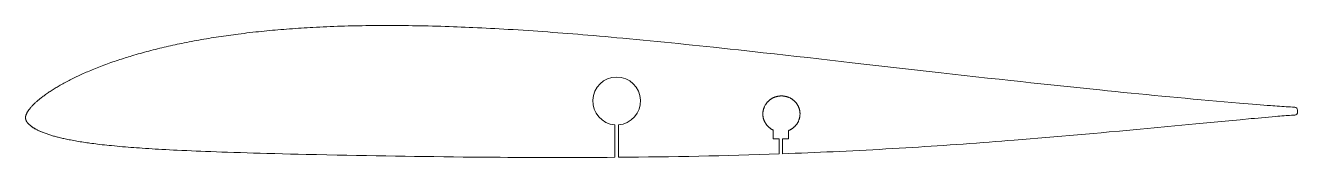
# Model space of a CAD drawing. Header units: millimetres. Extents: x -2 to 432, y 144 to 189.
import ezdxf

# ---------------------------------------------------------------- set-up
doc = ezdxf.new("R2010")
doc.units = ezdxf.units.MM
doc.layers.add('Geometries', color=7, linetype='Continuous')

msp = doc.modelspace()

# ---------------------------------------------------------------- linework, layer by layer
at = {"layer": 'Geometries', "linetype": 'Continuous', "lineweight": 13}
for p, q in [((432, 159.81), (431.99, 160.16)), ((432, 159.47), (432, 159.81)), ((199.09, 144.07), (199.09, 155.14)), ((200.29, 155.14), (200.29, 144.08)), ((253.13, 153.35), (253.13, 150.36)), ((258.31, 150.36), (258.31, 153.19)), ((253.13, 150.36), (255.12, 150.36)), ((255.12, 145.24), (255.12, 150.36)), ((256.32, 150.36), (256.32, 145.28)), ((256.32, 150.36), (258.31, 150.36))]:
    msp.add_line(p, q, dxfattribs=at)
at = {"layer": 'Geometries', "linetype": 'Continuous', "lineweight": 13, "flags": 128}
for points in [[(-2, 157.54), (-2, 157.61), (-2, 157.67), (-1.99, 157.73), (-1.99, 157.79), (-1.98, 157.86), (-1.97, 157.92), (-1.95, 157.99), (-1.93, 158.06), (-1.92, 158.14), (-1.89, 158.21), (-1.86, 158.31), (-1.83, 158.41), (-1.79, 158.51), (-1.76, 158.62), (-1.72, 158.71), (-1.67, 158.83), (-1.63, 158.93), (-1.58, 159.04), (-1.52, 159.15), (-1.47, 159.26), (-1.41, 159.36), (-1.36, 159.46), (-1.29, 159.57), (-1.22, 159.68), (-1.15, 159.8), (-1.07, 159.91), (-0.99, 160.02), (-0.91, 160.13), (-0.83, 160.24), (-0.75, 160.35), (-0.63, 160.49), (-0.51, 160.64), (-0.4, 160.78), (-0.28, 160.93), (-0.14, 161.09), (0, 161.25), (0.14, 161.41), (0.28, 161.57), (0.43, 161.73), (0.57, 161.88), (0.72, 162.03), (0.87, 162.18), (1.03, 162.34), (1.19, 162.49), (1.35, 162.65), (1.52, 162.8), (1.68, 162.95), (1.85, 163.09), (2.09, 163.3), (2.32, 163.5), (2.56, 163.7), (2.8, 163.89), (3.04, 164.09), (3.28, 164.28), (3.53, 164.47), (3.8, 164.67), (4.07, 164.88), (4.34, 165.08), (4.62, 165.28), (4.9, 165.48), (5.21, 165.7), (5.52, 165.91), (5.83, 166.13), (6.15, 166.34), (6.46, 166.55), (6.78, 166.76), (7.1, 166.97), (7.42, 167.17), (7.76, 167.39), (8.1, 167.6), (8.45, 167.81), (8.79, 168.02), (9.14, 168.23), (9.49, 168.44), (9.9, 168.67), (10.32, 168.91), (10.73, 169.14), (11.15, 169.37), (11.58, 169.61), (12.01, 169.83), (12.44, 170.06), (12.87, 170.29), (13.3, 170.51), (13.74, 170.73), (14.17, 170.94), (14.61, 171.16), (15.05, 171.37), (15.48, 171.58), (15.92, 171.78), (16.37, 171.99), (16.81, 172.19), (17.25, 172.39), (17.74, 172.61), (18.23, 172.83), (18.72, 173.04), (19.21, 173.25), (19.7, 173.46), (20.26, 173.7), (20.82, 173.93), (21.38, 174.16), (21.95, 174.38), (22.51, 174.61), (23.08, 174.83), (23.64, 175.05), (24.21, 175.26), (24.8, 175.49), (25.4, 175.71), (26, 175.92), (26.6, 176.14), (27.19, 176.35), (27.79, 176.56), (28.39, 176.77), (29, 176.97), (29.6, 177.17), (30.2, 177.37), (30.81, 177.57), (31.41, 177.76), (31.98, 177.94), (32.56, 178.12), (33.13, 178.3), (33.7, 178.47), (34.27, 178.65), (35.01, 178.86), (35.74, 179.08), (36.47, 179.29), (37.2, 179.49), (37.94, 179.7), (38.66, 179.9), (39.39, 180.09), (40.11, 180.28), (40.83, 180.47), (41.57, 180.66), (42.32, 180.85), (43.06, 181.03), (43.8, 181.21), (44.54, 181.39), (45.29, 181.57), (46.03, 181.74), (46.79, 181.92), (47.54, 182.09), (48.3, 182.25), (49.06, 182.42), (49.82, 182.58), (50.58, 182.74), (51.34, 182.9), (52.18, 183.07), (53.01, 183.24), (53.85, 183.4), (54.69, 183.56), (55.53, 183.72), (56.37, 183.87), (57.21, 184.03), (58.05, 184.17), (58.89, 184.32), (59.74, 184.46), (60.56, 184.6), (61.39, 184.74), (62.22, 184.87), (63.05, 185), (63.89, 185.13), (64.74, 185.26), (65.58, 185.38), (66.43, 185.51), (67.27, 185.63), (68.1, 185.74), (68.93, 185.85), (69.77, 185.96), (70.6, 186.07), (71.59, 186.2), (72.58, 186.32), (73.57, 186.44), (74.56, 186.56), (75.56, 186.67), (76.55, 186.78), (77.5, 186.88), (78.44, 186.98), (79.39, 187.08), (80.34, 187.17), (81.29, 187.26), (82.24, 187.35), (83.19, 187.44), (84.14, 187.52), (85.13, 187.6), (86.13, 187.68), (87.12, 187.76), (88.12, 187.84), (89.12, 187.91), (90.11, 187.98), (91.11, 188.05), (92.1, 188.12), (93.1, 188.18), (94.1, 188.24), (95.09, 188.3), (96.09, 188.35), (97.27, 188.41), (98.44, 188.47), (99.62, 188.53), (100.79, 188.58), (102.01, 188.63), (103.23, 188.67), (104.44, 188.72), (105.66, 188.76), (106.88, 188.79), (108.07, 188.83), (109.27, 188.86), (110.46, 188.88), (111.66, 188.91), (112.88, 188.93), (114.1, 188.95), (115.32, 188.96), (116.54, 188.98), (117.76, 188.99), (118.98, 188.99), (120.2, 189), (121.42, 189), (122.64, 189), (123.86, 188.99), (125.08, 188.99), (126.3, 188.98), (127.52, 188.97), (128.74, 188.95), (130.08, 188.93), (131.42, 188.91), (132.77, 188.89), (134.11, 188.86), (135.45, 188.83), (136.87, 188.79), (138.29, 188.75), (139.72, 188.71), (141.14, 188.67), (142.56, 188.62), (143.99, 188.57), (145.33, 188.52), (146.67, 188.47), (148.01, 188.41), (149.35, 188.36), (150.69, 188.3), (152.19, 188.23), (153.68, 188.15), (155.18, 188.08), (156.68, 188), (158.17, 187.92), (159.67, 187.84), (161.16, 187.76), (162.66, 187.67), (164.36, 187.57), (166.07, 187.46), (167.77, 187.35), (169.48, 187.24), (171.18, 187.13), (172.85, 187.01), (174.53, 186.9), (176.2, 186.78), (177.87, 186.65), (179.58, 186.53), (181.29, 186.4), (183, 186.26), (184.7, 186.13), (186.41, 185.99), (188.11, 185.85), (189.82, 185.71), (191.81, 185.54), (193.8, 185.37), (195.79, 185.19), (197.78, 185.02), (199.77, 184.84), (201.76, 184.66), (204.1, 184.44), (206.44, 184.22), (208.79, 183.99), (211.13, 183.77), (213.55, 183.53), (215.98, 183.29), (218.4, 183.05), (220.82, 182.8), (223.25, 182.56), (225.62, 182.31), (228, 182.06), (230.38, 181.81), (232.76, 181.56), (235.59, 181.26), (238.42, 180.96), (241.25, 180.65), (244.08, 180.34), (246.91, 180.03), (249.74, 179.72), (253.53, 179.3), (257.32, 178.88), (261.11, 178.45), (264.9, 178.03), (268.69, 177.6), (272.48, 177.17), (276.26, 176.74), (280.05, 176.31), (285.1, 175.73), (290.15, 175.16), (295.21, 174.58), (300.26, 174.01), (305.31, 173.44), (310.36, 172.87), (314.33, 172.42), (318.3, 171.98), (322.27, 171.54), (326.24, 171.1), (330.21, 170.66), (334.18, 170.23), (337.58, 169.86), (340.97, 169.49), (344.37, 169.13), (347.77, 168.76), (351.17, 168.4), (354.5, 168.05), (357.84, 167.71), (361.18, 167.36), (364.52, 167.02), (367.19, 166.75), (369.86, 166.48), (372.53, 166.21), (375.2, 165.95), (377.87, 165.68), (380.49, 165.43), (383.12, 165.17), (385.74, 164.92), (388.37, 164.68), (391.04, 164.43), (393.71, 164.18), (396.39, 163.94), (399.06, 163.7), (401.73, 163.46), (404.36, 163.23), (406.99, 163), (409.61, 162.78), (412.24, 162.55), (415.18, 162.31), (418.12, 162.06), (419.28, 161.96), (420.44, 161.87), (421.59, 161.77), (422.75, 161.68), (423.52, 161.62), (424.29, 161.57), (425.06, 161.51), (425.83, 161.46), (426.61, 161.4), (427.38, 161.35), (428.1, 161.31), (428.83, 161.27), (429.56, 161.23), (430.29, 161.19), (431.02, 161.16)], [(253.13, 153.35), (253.02, 153.41), (252.91, 153.46), (252.8, 153.52), (252.69, 153.59), (252.57, 153.65), (252.46, 153.72), (252.35, 153.79), (252.25, 153.86), (252.15, 153.93), (252.05, 154), (251.95, 154.08), (251.85, 154.16), (251.75, 154.24), (251.65, 154.32), (251.56, 154.41), (251.46, 154.5), (251.37, 154.59), (251.27, 154.68), (251.18, 154.78), (251.1, 154.87), (251.01, 154.97), (250.93, 155.07), (250.85, 155.17), (250.77, 155.27), (250.7, 155.37), (250.64, 155.47), (250.57, 155.56), (250.5, 155.67), (250.44, 155.77), (250.38, 155.87), (250.32, 155.97), (250.26, 156.08), (250.21, 156.19), (250.16, 156.3), (250.1, 156.41), (250.05, 156.52), (250.01, 156.64), (249.96, 156.75), (249.92, 156.87), (249.88, 156.99), (249.84, 157.11), (249.8, 157.23), (249.77, 157.35), (249.74, 157.47), (249.71, 157.59), (249.69, 157.72), (249.66, 157.84), (249.64, 157.98), (249.62, 158.12), (249.61, 158.26), (249.59, 158.4), (249.59, 158.54), (249.58, 158.66), (249.58, 158.79), (249.58, 158.92), (249.58, 159.04), (249.59, 159.17), (249.59, 159.29), (249.6, 159.42), (249.62, 159.54), (249.63, 159.66), (249.65, 159.79), (249.67, 159.91), (249.7, 160.03), (249.72, 160.16), (249.75, 160.28), (249.78, 160.4), (249.82, 160.52), (249.85, 160.63), (249.89, 160.75), (249.93, 160.87), (249.97, 160.98), (250.02, 161.1), (250.06, 161.21), (250.11, 161.32), (250.17, 161.44), (250.23, 161.56), (250.29, 161.67), (250.35, 161.79), (250.42, 161.9), (250.49, 162.01), (250.56, 162.12), (250.63, 162.23), (250.7, 162.34), (250.78, 162.44), (250.85, 162.54), (250.93, 162.64), (251.01, 162.74), (251.1, 162.83), (251.19, 162.93), (251.27, 163.02), (251.36, 163.11), (251.45, 163.2), (251.54, 163.29), (251.64, 163.37), (251.73, 163.45), (251.82, 163.53), (251.92, 163.61), (252.01, 163.68), (252.11, 163.75), (252.22, 163.83), (252.33, 163.91), (252.45, 163.98), (252.56, 164.05), (252.67, 164.11), (252.78, 164.18), (252.89, 164.24), (253, 164.3), (253.12, 164.35), (253.24, 164.41), (253.36, 164.46), (253.47, 164.51), (253.59, 164.55), (253.71, 164.6), (253.83, 164.64), (253.95, 164.68), (254.07, 164.72), (254.2, 164.75), (254.32, 164.79), (254.45, 164.82), (254.58, 164.85), (254.71, 164.87), (254.85, 164.9), (254.98, 164.92), (255.1, 164.93), (255.23, 164.95), (255.37, 164.96), (255.5, 164.97), (255.62, 164.98), (255.74, 164.98), (255.86, 164.98), (255.99, 164.98), (256.11, 164.98), (256.23, 164.98), (256.35, 164.97), (256.48, 164.96), (256.6, 164.95), (256.72, 164.94), (256.85, 164.92), (256.98, 164.9), (257.1, 164.88), (257.23, 164.85), (257.35, 164.83), (257.48, 164.8), (257.6, 164.77), (257.73, 164.73), (257.85, 164.69), (257.98, 164.66), (258.1, 164.61), (258.22, 164.57), (258.34, 164.52), (258.48, 164.47), (258.61, 164.41), (258.74, 164.35), (258.87, 164.29), (258.99, 164.22), (259.11, 164.16), (259.22, 164.09), (259.33, 164.03), (259.44, 163.96), (259.55, 163.89), (259.65, 163.81), (259.76, 163.74), (259.86, 163.66), (259.96, 163.59), (260.06, 163.51), (260.15, 163.42), (260.25, 163.34), (260.34, 163.25), (260.43, 163.16), (260.52, 163.08), (260.61, 162.98), (260.7, 162.89), (260.78, 162.8), (260.86, 162.7), (260.94, 162.61), (261.01, 162.51), (261.09, 162.41), (261.16, 162.32), (261.23, 162.21), (261.31, 162.09), (261.38, 161.98), (261.44, 161.87), (261.51, 161.76), (261.57, 161.64), (261.63, 161.53), (261.69, 161.41), (261.74, 161.3), (261.79, 161.18), (261.84, 161.06), (261.88, 160.95), (261.92, 160.83), (261.97, 160.71), (262, 160.59), (262.04, 160.47), (262.07, 160.34), (262.1, 160.22), (262.13, 160.1), (262.15, 159.98), (262.17, 159.87), (262.19, 159.75), (262.21, 159.63), (262.22, 159.51), (262.24, 159.4), (262.24, 159.29), (262.25, 159.18), (262.26, 159.08), (262.26, 158.97), (262.26, 158.87)], [(-2, 157.54), (-1.99, 157.48), (-1.99, 157.41), (-1.98, 157.34), (-1.97, 157.28), (-1.96, 157.21), (-1.94, 157.13), (-1.91, 157.04), (-1.89, 156.96), (-1.86, 156.87), (-1.82, 156.78), (-1.79, 156.69), (-1.75, 156.6), (-1.72, 156.52), (-1.68, 156.43), (-1.63, 156.35), (-1.59, 156.26), (-1.54, 156.18), (-1.49, 156.1), (-1.44, 156.03), (-1.39, 155.95), (-1.34, 155.88), (-1.28, 155.8), (-1.22, 155.73), (-1.16, 155.66), (-1.09, 155.59), (-1.03, 155.53), (-0.96, 155.46), (-0.87, 155.37), (-0.78, 155.29), (-0.69, 155.2), (-0.57, 155.09), (-0.44, 154.98), (-0.32, 154.88), (-0.19, 154.77), (-0.07, 154.68), (0.05, 154.59), (0.17, 154.49), (0.3, 154.41), (0.42, 154.32), (0.55, 154.23), (0.68, 154.15), (0.82, 154.07), (0.97, 153.98), (1.11, 153.9), (1.26, 153.81), (1.41, 153.73), (1.59, 153.63), (1.78, 153.53), (1.97, 153.43), (2.16, 153.33), (2.36, 153.24), (2.55, 153.14), (2.74, 153.05), (2.93, 152.97), (3.11, 152.9), (3.29, 152.82), (3.48, 152.74), (3.66, 152.67), (3.85, 152.6), (4.14, 152.49), (4.44, 152.38), (4.73, 152.27), (5.05, 152.16), (5.37, 152.04), (5.68, 151.93), (6, 151.83), (6.32, 151.72), (6.64, 151.62), (6.96, 151.52), (7.28, 151.43), (7.61, 151.33), (7.93, 151.24), (8.25, 151.15), (8.57, 151.07), (8.89, 150.98), (9.2, 150.9), (9.59, 150.8), (9.98, 150.71), (10.37, 150.62), (10.76, 150.53), (11.15, 150.44), (11.54, 150.35), (12, 150.26), (12.46, 150.16), (12.92, 150.07), (13.38, 149.98), (13.93, 149.87), (14.48, 149.77), (15.03, 149.67), (15.58, 149.57), (16.13, 149.48), (16.69, 149.39), (17.24, 149.3), (17.79, 149.22), (18.35, 149.14), (18.9, 149.06), (19.46, 148.98), (20.01, 148.9), (20.66, 148.81), (21.32, 148.73), (21.97, 148.65), (22.63, 148.57), (23.42, 148.47), (24.22, 148.38), (25.01, 148.29), (25.8, 148.21), (26.6, 148.13), (27.39, 148.05), (28.33, 147.95), (29.26, 147.87), (30.2, 147.78), (31.14, 147.7), (32.09, 147.62), (33.05, 147.54), (34.01, 147.46), (34.96, 147.39), (35.92, 147.32), (36.88, 147.25), (37.84, 147.18), (38.95, 147.11), (40.07, 147.04), (41.19, 146.97), (42.31, 146.9), (43.43, 146.83), (44.54, 146.77), (45.86, 146.7), (47.18, 146.63), (48.5, 146.56), (49.82, 146.5), (51.41, 146.42), (53.01, 146.35), (54.6, 146.28), (56.2, 146.21), (57.79, 146.14), (59.39, 146.08), (61.27, 146.01), (63.15, 145.94), (65.03, 145.88), (66.91, 145.81), (69.14, 145.74), (71.38, 145.67), (73.62, 145.6), (75.86, 145.53), (78.1, 145.47), (80.34, 145.41), (83.03, 145.33), (85.71, 145.26), (88.4, 145.2), (91.09, 145.13), (93.77, 145.07), (97.29, 144.99), (100.81, 144.92), (104.33, 144.84), (107.66, 144.78), (110.99, 144.72), (114.31, 144.65), (117.64, 144.6), (120.97, 144.54), (124.24, 144.49), (127.51, 144.44), (130.78, 144.39), (134.05, 144.34), (137.38, 144.3), (140.72, 144.26), (144.05, 144.22), (147.39, 144.18), (150.72, 144.15), (154.06, 144.12), (157.4, 144.09), (160.01, 144.07), (162.63, 144.06), (165.24, 144.04), (167.86, 144.03), (170.47, 144.02), (173.04, 144.01), (175.61, 144.01), (178.18, 144), (180.75, 144), (183.37, 144), (185.99, 144.01), (188.61, 144.01), (191.23, 144.02), (193.85, 144.03), (196.47, 144.05), (199.09, 144.07)], [(256.32, 145.28), (258.47, 145.36), (260.62, 145.44), (262.78, 145.53), (264.93, 145.62), (267.08, 145.71), (269.23, 145.8), (271.38, 145.89), (273.54, 145.99), (275.79, 146.1), (278.05, 146.21), (280.3, 146.32), (282.55, 146.43), (284.81, 146.55), (287.06, 146.67), (289.31, 146.79), (291.57, 146.92), (293.82, 147.05), (296.07, 147.18), (298.33, 147.31), (300.58, 147.45), (302.7, 147.58), (304.83, 147.72), (306.95, 147.86), (309.07, 147.99), (311.2, 148.14), (313.45, 148.29), (315.7, 148.45), (317.95, 148.6), (320.2, 148.77), (322.45, 148.93), (324.7, 149.1), (326.83, 149.26), (328.95, 149.42), (331.07, 149.58), (333.19, 149.75), (335.31, 149.92), (338.02, 150.13), (340.72, 150.35), (343.43, 150.58), (346.13, 150.81), (348.84, 151.03), (351.54, 151.27), (354.24, 151.5), (356.94, 151.74), (359.64, 151.98), (362.34, 152.22), (365.03, 152.46), (367.73, 152.71), (371.26, 153.04), (374.79, 153.36), (378.33, 153.69), (383.05, 154.14), (387.78, 154.59), (392.51, 155.03), (397.24, 155.48), (401.02, 155.83), (404.81, 156.19), (408.59, 156.54), (412.37, 156.89), (416.16, 157.25), (417.35, 157.35), (418.54, 157.46), (419.72, 157.57), (420.91, 157.68), (422.1, 157.79), (423.29, 157.89), (424.48, 157.99), (425.22, 158.05), (425.95, 158.11), (426.68, 158.17), (427.42, 158.23), (428.15, 158.28), (428.73, 158.32), (429.3, 158.36), (429.88, 158.4), (430.46, 158.43), (431.03, 158.46)], [(262.26, 158.87), (262.26, 158.73), (262.25, 158.6), (262.24, 158.46), (262.23, 158.32), (262.22, 158.19), (262.2, 158.05), (262.18, 157.91), (262.16, 157.78), (262.13, 157.64), (262.1, 157.52), (262.07, 157.4), (262.04, 157.28), (262.01, 157.16), (261.97, 157.04), (261.93, 156.92), (261.89, 156.8), (261.84, 156.68), (261.79, 156.56), (261.74, 156.44), (261.69, 156.32), (261.63, 156.21), (261.57, 156.09), (261.51, 155.98), (261.45, 155.87), (261.38, 155.75), (261.31, 155.64), (261.23, 155.52), (261.15, 155.41), (261.07, 155.3), (260.99, 155.19), (260.91, 155.09), (260.82, 154.98), (260.74, 154.89), (260.65, 154.79), (260.56, 154.69), (260.47, 154.6), (260.38, 154.51), (260.28, 154.42), (260.19, 154.33), (260.08, 154.25), (259.98, 154.16), (259.87, 154.08), (259.77, 154), (259.66, 153.92), (259.55, 153.84), (259.43, 153.77), (259.32, 153.7), (259.21, 153.63), (259.09, 153.56), (258.98, 153.5), (258.86, 153.44), (258.75, 153.38), (258.64, 153.33), (258.53, 153.28), (258.42, 153.23), (258.31, 153.19)]]:
    msp.add_lwpolyline(points, dxfattribs=at)
at = {"layer": 'Geometries', "linetype": 'Continuous', "lineweight": 13}
for centre, radius, start, end in [((199.69, 163.27), 8.15, 274.2219, 265.7781), ((430.98, 160.14), 1.02, 0.9911, 87.9184), ((430.99, 159.47), 1.01, 272.4662, 359.6898), ((186.02, 2109.31), 1965.28, 270.41604, 272.0148)]:
    msp.add_arc(centre, radius, start, end, dxfattribs=at)

doc.saveas('drawing.dxf')
